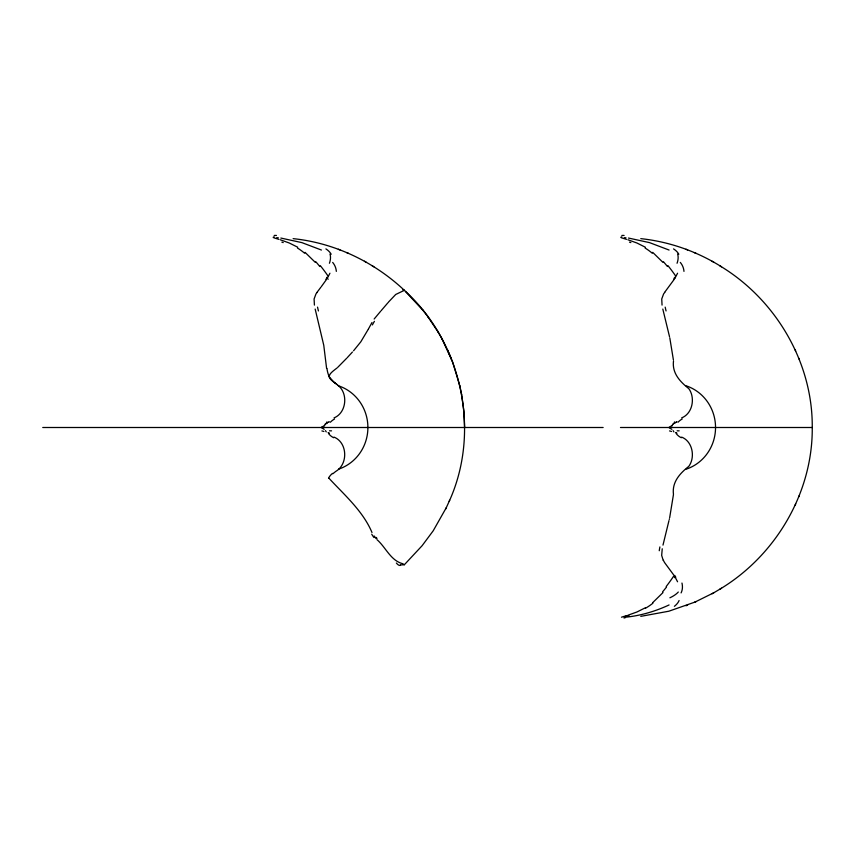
<?xml version="1.0" encoding="UTF-8"?>
<svg xmlns="http://www.w3.org/2000/svg" width="855" height="855" viewBox="0 0 855 855"><rect width="100%" height="100%" fill="white"/><g stroke="black" fill="none" stroke-linecap="round" stroke-linejoin="round"><path stroke-width="1.28" d="M405.494 291.384C461.967 343.261 481.012 431.251 449.196 501.34M719.857 265.809C775.56 299.239 812.838 362.146 812.25 427.5C812.838 492.854 775.56 555.761 719.857 589.191M673.462 494.35C671.88 481.931 680.046 473.285 688.831 466.317C695.457 457.233 692.657 441.415 681.659 437.108M673.43 494.724L669.657 517.745M662.24 548.782L661.674 555.387L663.191 560.356M662.988 545.105L668.973 520.599M669.251 519.455L669.39 518.889M795.203 505.006L795.706 503.884M400.439 564.92L404.33 564.76L422.113 545.704L433.218 530.773L446.225 507.795M798.688 496.873L799.126 495.868M329.934 273.226L327.615 277.672M677.566 273.226L675.247 277.672M445.701 508.971L449.666 500.271M368.387 329.079L371.989 322.506M368.216 329.378L360.81 341.808L353.564 350.785M329.025 478.308C343.657 494.233 362.873 510.798 371.989 532.494M404.362 564.717L402.609 563.68M325.798 423.824L326.247 423.118M325.776 423.866L325.466 424.369M326.524 279.425L321.117 286.927M674.157 279.425L664.645 292.335M673.109 424.369L673.89 423.118M674.435 577.659L675.108 576.676M374.148 319.022L380.881 310.964M317.013 292.335L320.582 287.611M329.282 421.675L329.228 421.739A1.379 1.005 -73.2 0 1 328.758 422.103M676.925 421.675L676.839 421.782A1.379 1.005 -73.2 0 1 676.391 422.103M388.448 302.125L395.715 294.473L404.394 290.315L423.172 310.589M387.892 302.809L381.49 310.28M662.988 592.579L652.696 602.647M352.42 352.036L347.622 357.262M621.478 237.808L626.523 239.368M346.991 357.946L337.843 367.233M337.137 367.907C328.63 374.308 325.969 376.734 334.636 382.709M335.833 471.372C348.274 464.169 347.579 442.548 334.016 437.108M332.841 473.745L335.374 471.725M321.501 427.297L322.228 426.869M669.134 427.297L671.859 425.651M324.227 425.651L322.303 426.827M273.846 237.808L278.88 239.368M694.346 602.39L713.786 592.772M712.087 593.776L721.513 588.208M645.333 607.787L636.964 611.977L627.912 615.237M334.016 417.892C346.446 412.986 348.434 393.492 338.088 385.445M681.659 417.892C692.657 413.585 695.457 397.767 688.831 388.683C680.185 381.768 671.955 373.314 673.494 361.024M669.08 604.955C655.016 611.517 639.807 615.942 624.321 617.331M640.769 616.359L668.824 611.218L695.949 601.738M685.977 605.757L687.612 605.094M328.619 422.199L327.764 422.349M676.252 422.199L675.514 422.327M626.523 615.632L621.478 617.192M42.75 427.5L603.138 427.5M620.484 427.5L812.25 427.5M624.321 237.669L625.978 237.786M276.689 237.669L278.335 237.786M402.876 289.802L404.362 290.283M628.489 238.053L649.543 242.628L669.08 250.045M280.846 238.053L301.901 242.628L321.437 250.045M640.769 238.641C669.38 241.676 697.167 251.477 721.513 266.792M293.126 238.641C334.401 242.916 373.678 261.641 403.923 289.909M675.514 432.673L676.294 432.822M328.064 432.694L328.651 432.822M402.459 563.648C390.553 560.41 385.733 547.243 377.023 539.687M627.912 239.763L636.964 243.023L645.333 247.213M280.269 239.763L289.321 243.023L297.7 247.213M685.977 249.243L687.612 249.906M694.346 252.61L695.949 253.262M338.345 249.243L339.969 249.906M346.702 252.61L348.306 253.262M712.087 261.224L713.786 262.229M372.224 265.809L373.87 266.792M364.454 261.224L366.154 262.229M321.576 427.767L324.227 429.349M669.198 427.746L671.859 429.349M334.818 382.848L335.555 383.414M334.914 382.922L334.273 382.42M335.47 383.35L336.464 384.13M336.101 383.842L336.646 384.269M336.56 384.194L338.527 385.819A43.797 42.397 90 0 1 367.896 427.5A43.797 42.397 -90 0 1 338.527 469.181M334.006 382.206L329.025 376.692M652.696 252.353L662.988 262.421M305.053 252.353L315.356 262.421M376.2 538.703L374.148 535.978M676.925 433.325L676.839 433.218A1.379 1.026 77.2 0 0 676.401 432.854M329.282 433.325L329.228 433.261A1.379 1.026 77.2 0 0 328.769 432.854M427.564 316.286L438.07 331.975M673.89 431.882L673.109 430.631M422.413 309.617L428.28 317.194M326.247 431.882L325.466 430.631M674.435 277.341L675.108 278.324M326.802 277.341L328.128 279.307M674.157 575.575L664.645 562.665A61.197 39.458 -35.2 0 1 663.362 560.249M675.247 577.328L677.566 581.774M441.757 338.409L452.605 361.922L459.958 386.375M437.589 331.12L442.206 339.189M795.203 349.994L795.706 351.116M798.688 358.127L799.126 359.132M451.493 359.132L447.571 349.994M461.54 394.134L463.859 410.924L464.596 427.5M669.518 336.688L662.817 309.083M669.786 337.821L673.398 359.912M315.174 309.083L323.767 345.292L326.61 368.484M459.851 385.936L461.625 394.486M662.048 305.096L661.738 298.972L663.608 293.938A67.631 43.584 30.6 0 1 664.752 292.41M314.416 305.096L314.095 298.972L315.965 293.938A67.631 43.584 30.6 0 1 317.12 292.41M400.525 565.24A48.457 8.593 74.8 0 1 396.367 563.039M377.002 538.436A97.78 30.427 78.8 0 1 376.189 537.421M373.966 537.56A66.006 23.737 84.2 0 1 371.711 534.193M328.523 478.127A15.08 12.665 -30.5 0 1 332.488 473.381M329.186 376.66A30.278 25.511 30.1 0 1 326.995 368.505M372.385 324.943A66.006 22.027 -81.9 0 1 374.415 321.33M686.17 469.181A43.797 42.397 90 0 0 715.539 427.5A43.797 42.397 -90 0 0 686.17 385.819M681.328 437.739A12.355 10.292 21.6 0 1 676.273 433.667M679.169 430.845A10.837 2.105 -6.5 0 1 677.139 430.792M669.54 430.931A49.889 16.17 -26.8 0 1 671.517 431.497M672.607 424.187A49.889 16.672 35.6 0 1 672.126 425.822M674.948 423.471A10.837 3.228 27.1 0 1 674.477 421.9M678.015 422.231A12.355 8.368 -30.6 0 1 682.226 418.982M673.505 576.398A166.949 113.801 -79.3 0 1 666.195 586.509M666.505 587.054A133.562 94.125 -81.2 0 1 662.572 591.842M652.91 603.213A80.84 58.803 -83.7 0 1 645.461 608.268M625.358 617.684A65.204 16.929 -32.9 0 1 623.99 617.994M628.938 615.771A18.767 1.913 -9.9 0 1 626.106 616.028M679.084 600.52A60.032 23.331 5.3 0 1 674.381 606.313M678.304 592.034A72.622 27.189 7.9 0 1 669.893 597.795M681.959 583.046A81.364 31.934 22.3 0 1 681.082 592.91M674.734 575.458A144.687 76.533 -1.3 0 1 675.792 577.232M659.258 550.738A82.433 37.193 -56.9 0 1 659.889 546.944M666.066 310.942A72.151 29.53 59.5 0 1 665.179 307.127M674.713 277.586A144.687 75.924 0.3 0 1 673.59 279.318M680.302 262.421A81.364 35.322 -18.9 0 1 683.968 271.377M677.641 254.053A72.622 28.664 -21.1 0 1 677.053 263.265M673.548 248.901A60.032 21.717 -5 0 1 678.806 254.256M621.831 235.456A53.833 12.675 22.5 0 1 624.107 235.446M620.869 237.54A18.276 2.757 16 0 1 621.799 236.824M629.494 242.147A65.204 14.556 30.3 0 1 630.862 242.596M645.119 248.036A80.84 57.68 81.1 0 1 652.333 253.272M663.405 261.705A133.562 95.557 82.3 0 1 667.434 266.493M667.937 265.638A166.949 116.697 80.7 0 1 675.557 275.834M318.434 310.942A72.151 29.53 59.5 0 1 317.536 307.127M327.08 277.586A144.687 75.924 0.3 0 1 325.947 279.318M332.67 262.421A81.364 35.322 -18.9 0 1 336.325 271.377M329.998 254.053A72.622 28.664 -21.1 0 1 329.421 263.265M325.905 248.901A60.032 21.717 -5 0 1 331.174 254.256M274.188 235.456A53.833 12.675 22.5 0 1 276.464 235.446M273.237 237.54A18.276 2.757 16 0 1 274.156 236.824M281.861 242.147A65.204 14.556 30.3 0 1 283.229 242.596M297.476 248.036A80.84 57.68 81.1 0 1 304.69 253.272M315.762 261.705A133.562 95.557 82.3 0 1 319.791 266.493M320.294 265.638A166.949 116.697 80.7 0 1 327.914 275.834M324.964 424.187A49.889 16.672 35.6 0 1 324.483 425.822M327.305 423.471A10.837 3.228 27.1 0 1 326.845 421.9M330.372 422.231A12.355 8.368 -30.6 0 1 334.583 418.982M333.685 437.739A12.355 10.292 21.6 0 1 328.641 433.667M331.537 430.845A10.837 2.105 -6.5 0 1 329.506 430.792M321.897 430.931A49.889 16.17 -26.8 0 1 323.885 431.497"/></g></svg>
